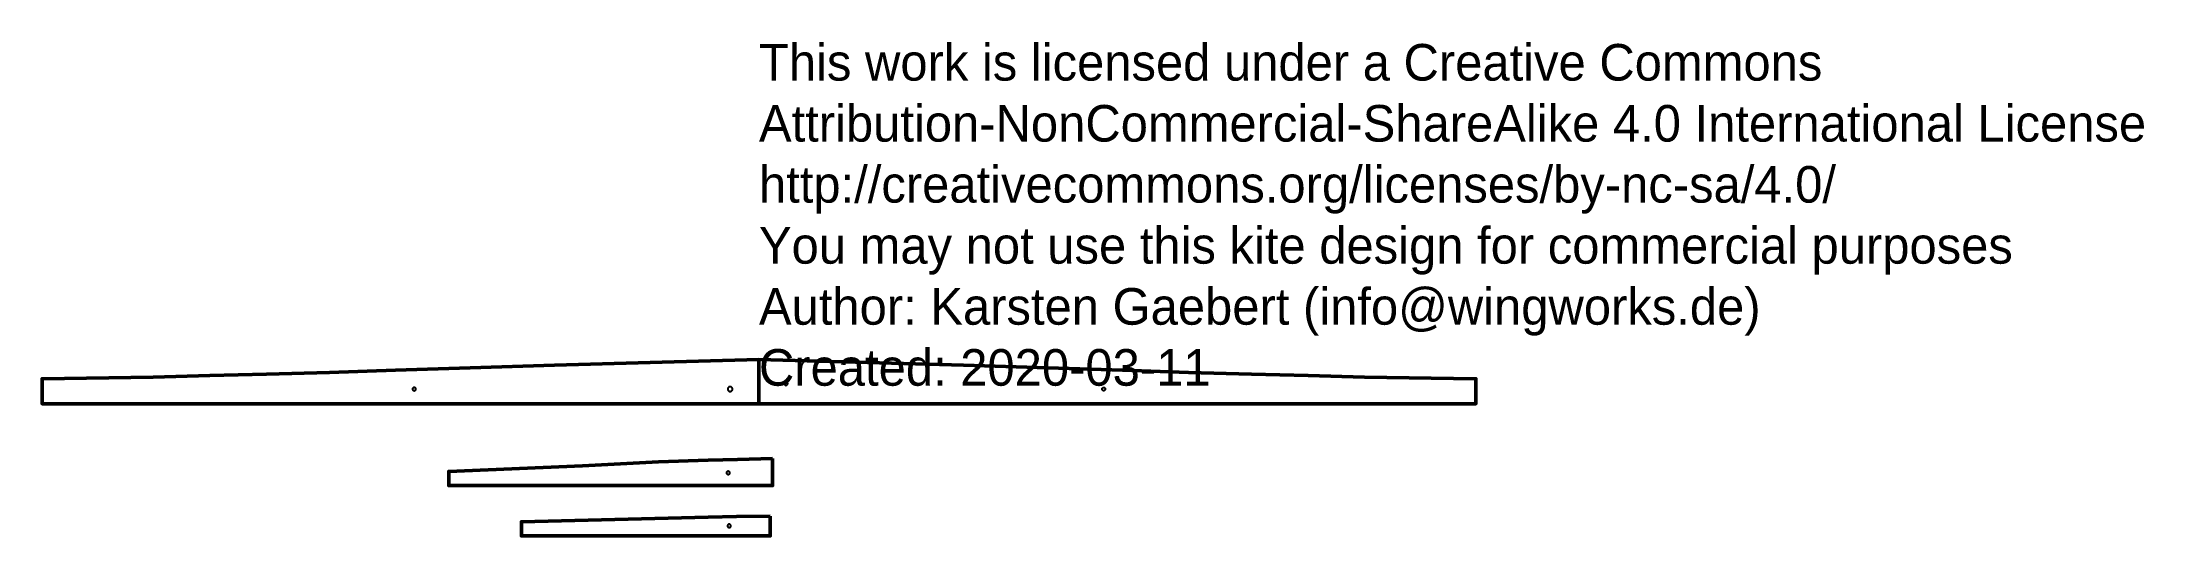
# Model space of a CAD drawing. Header units: millimetres. Extents: x -3918 to 7569, y -6188 to -3489.
import ezdxf

# ---------------------------------------------------------------- set-up
doc = ezdxf.new("R2010")
doc.units = ezdxf.units.MM
doc.layers.add('CUT', color=6, linetype='Continuous', lineweight=50)
doc.layers.add('PEN', color=5, linetype='Continuous')
doc.layers.add('TEXT', color=3, linetype='Continuous')

msp = doc.modelspace()

# ---------------------------------------------------------------- linework, layer by layer
at = {"layer": 'CUT'}
for points in [[(0, -5224), (-594, -5240), (-1117, -5255), (-1578, -5269), (-1986, -5282), (-2347, -5294), (-2691, -5304), (-3001, -5312), (-3310, -5320), (-3918, -5329), (-3918, -5466), (0, -5466)], [(0, -5224), (594, -5240), (1117, -5255), (1578, -5269), (1986, -5282), (2347, -5294), (2691, -5304), (3001, -5312), (3310, -5320), (3918, -5329), (3918, -5466), (0, -5466)], [(74, -5765), (-118, -5770), (-277, -5773), (-549, -5782), (-965, -5804), (-1695, -5835), (-1695, -5913), (74, -5913)], [(62, -6079), (-123, -6082), (-277, -6085), (-1298, -6110), (-1298, -6188), (62, -6188)]]:
    msp.add_lwpolyline(points, close=True, dxfattribs=at)
at = {"layer": 'PEN'}
for points in [[(-1884, -5377), (-1885, -5377), (-1886, -5377), (-1887, -5377), (-1888, -5377), (-1889, -5378), (-1889, -5378), (-1890, -5379), (-1891, -5380), (-1891, -5380), (-1892, -5381), (-1892, -5382), (-1893, -5383), (-1893, -5384), (-1893, -5385), (-1893, -5386), (-1893, -5387), (-1893, -5387), (-1893, -5388), (-1892, -5389), (-1892, -5390), (-1891, -5391), (-1891, -5392), (-1890, -5392), (-1889, -5393), (-1889, -5393), (-1888, -5394), (-1887, -5394), (-1886, -5394), (-1885, -5395), (-1884, -5395), (-1883, -5395), (-1882, -5394), (-1881, -5394), (-1881, -5394), (-1880, -5393), (-1879, -5393), (-1878, -5392), (-1877, -5392), (-1877, -5391), (-1876, -5390), (-1876, -5389), (-1876, -5388), (-1875, -5387), (-1875, -5387), (-1875, -5386), (-1875, -5385), (-1875, -5384), (-1876, -5383), (-1876, -5382), (-1876, -5381), (-1877, -5380), (-1877, -5380), (-1878, -5379), (-1879, -5378), (-1880, -5378), (-1881, -5377), (-1881, -5377), (-1882, -5377), (-1883, -5377)], [(-158, -5373), (-159, -5373), (-161, -5373), (-162, -5373), (-163, -5374), (-164, -5374), (-165, -5375), (-166, -5376), (-167, -5377), (-168, -5378), (-169, -5379), (-170, -5380), (-170, -5382), (-171, -5383), (-171, -5384), (-171, -5386), (-171, -5387), (-171, -5388), (-170, -5390), (-170, -5391), (-169, -5392), (-168, -5393), (-167, -5394), (-166, -5395), (-165, -5396), (-164, -5397), (-163, -5397), (-162, -5398), (-161, -5398), (-159, -5399), (-158, -5399), (-156, -5399), (-155, -5398), (-154, -5398), (-153, -5397), (-151, -5397), (-150, -5396), (-149, -5395), (-148, -5394), (-147, -5393), (-147, -5392), (-146, -5391), (-145, -5390), (-145, -5388), (-145, -5387), (-145, -5386), (-145, -5384), (-145, -5383), (-145, -5382), (-146, -5380), (-147, -5379), (-147, -5378), (-148, -5377), (-149, -5376), (-150, -5375), (-151, -5374), (-153, -5374), (-154, -5373), (-155, -5373), (-156, -5373)], [(148, -5347), (147, -5347), (146, -5347), (145, -5347), (144, -5347), (143, -5348), (142, -5348), (142, -5349), (141, -5350), (140, -5350), (140, -5351), (139, -5352), (139, -5353), (139, -5354), (139, -5355), (139, -5356), (139, -5357), (139, -5357), (139, -5358), (139, -5359), (140, -5360), (140, -5361), (141, -5362), (142, -5362), (142, -5363), (143, -5363), (144, -5364), (145, -5364), (146, -5364), (147, -5365), (148, -5365), (149, -5365), (149, -5364), (150, -5364), (151, -5364), (152, -5363), (153, -5363), (154, -5362), (154, -5362), (155, -5361), (155, -5360), (156, -5359), (156, -5358), (156, -5357), (157, -5357), (157, -5356), (157, -5355), (156, -5354), (156, -5353), (156, -5352), (155, -5351), (155, -5350), (154, -5350), (154, -5349), (153, -5348), (152, -5348), (151, -5347), (150, -5347), (149, -5347), (149, -5347)], [(1884, -5377), (1885, -5377), (1886, -5377), (1887, -5377), (1888, -5377), (1889, -5378), (1889, -5378), (1890, -5379), (1891, -5380), (1891, -5380), (1892, -5381), (1892, -5382), (1893, -5383), (1893, -5384), (1893, -5385), (1893, -5386), (1893, -5387), (1893, -5387), (1893, -5388), (1892, -5389), (1892, -5390), (1891, -5391), (1891, -5392), (1890, -5392), (1889, -5393), (1889, -5393), (1888, -5394), (1887, -5394), (1886, -5394), (1885, -5395), (1884, -5395), (1883, -5395), (1882, -5394), (1881, -5394), (1881, -5394), (1880, -5393), (1879, -5393), (1878, -5392), (1877, -5392), (1877, -5391), (1876, -5390), (1876, -5389), (1876, -5388), (1875, -5387), (1875, -5387), (1875, -5386), (1875, -5385), (1875, -5384), (1876, -5383), (1876, -5382), (1876, -5381), (1877, -5380), (1877, -5380), (1878, -5379), (1879, -5378), (1880, -5378), (1881, -5377), (1881, -5377), (1882, -5377), (1883, -5377)], [(-168, -5834), (-169, -5834), (-170, -5834), (-171, -5835), (-172, -5835), (-173, -5835), (-173, -5836), (-174, -5837), (-175, -5837), (-175, -5838), (-176, -5839), (-176, -5840), (-177, -5840), (-177, -5841), (-177, -5842), (-177, -5843), (-177, -5844), (-177, -5845), (-177, -5846), (-176, -5847), (-176, -5848), (-175, -5849), (-175, -5849), (-174, -5850), (-173, -5851), (-173, -5851), (-172, -5851), (-171, -5852), (-170, -5852), (-169, -5852), (-168, -5852), (-167, -5852), (-166, -5852), (-165, -5852), (-164, -5851), (-164, -5851), (-163, -5851), (-162, -5850), (-161, -5849), (-161, -5849), (-160, -5848), (-160, -5847), (-160, -5846), (-159, -5845), (-159, -5844), (-159, -5843), (-159, -5842), (-159, -5841), (-160, -5840), (-160, -5840), (-160, -5839), (-161, -5838), (-161, -5837), (-162, -5837), (-163, -5836), (-164, -5835), (-164, -5835), (-165, -5835), (-166, -5834), (-167, -5834)], [(-163, -6124), (-164, -6124), (-165, -6124), (-166, -6124), (-167, -6125), (-167, -6125), (-168, -6126), (-169, -6126), (-170, -6127), (-170, -6128), (-171, -6128), (-171, -6129), (-172, -6130), (-172, -6131), (-172, -6132), (-172, -6133), (-172, -6134), (-172, -6135), (-172, -6136), (-171, -6136), (-171, -6137), (-170, -6138), (-170, -6139), (-169, -6140), (-168, -6140), (-167, -6141), (-167, -6141), (-166, -6141), (-165, -6142), (-164, -6142), (-163, -6142), (-162, -6142), (-161, -6142), (-160, -6141), (-159, -6141), (-158, -6141), (-158, -6140), (-157, -6140), (-156, -6139), (-156, -6138), (-155, -6137), (-155, -6136), (-154, -6136), (-154, -6135), (-154, -6134), (-154, -6133), (-154, -6132), (-154, -6131), (-154, -6130), (-155, -6129), (-155, -6128), (-156, -6128), (-156, -6127), (-157, -6126), (-158, -6126), (-158, -6125), (-159, -6125), (-160, -6124), (-161, -6124), (-162, -6124)]]:
    msp.add_lwpolyline(points, close=True, dxfattribs=at)

# ---------------------------------------------------------------- texts
at = {"layer": 'TEXT', "insert": (0, -3500), "char_height": 200, "attachment_point": 1}
msp.add_mtext('This work is licensed under a Creative Commons \\PAttribution-NonCommercial-ShareAlike 4.0 International License\\Phttp://creativecommons.org/licenses/by-nc-sa/4.0/\\PYou may not use this kite design for commercial purposes\\PAuthor: Karsten Gaebert (info@wingworks.de)\\PCreated: 2020-03-11', dxfattribs=at)

doc.saveas('drawing.dxf')
